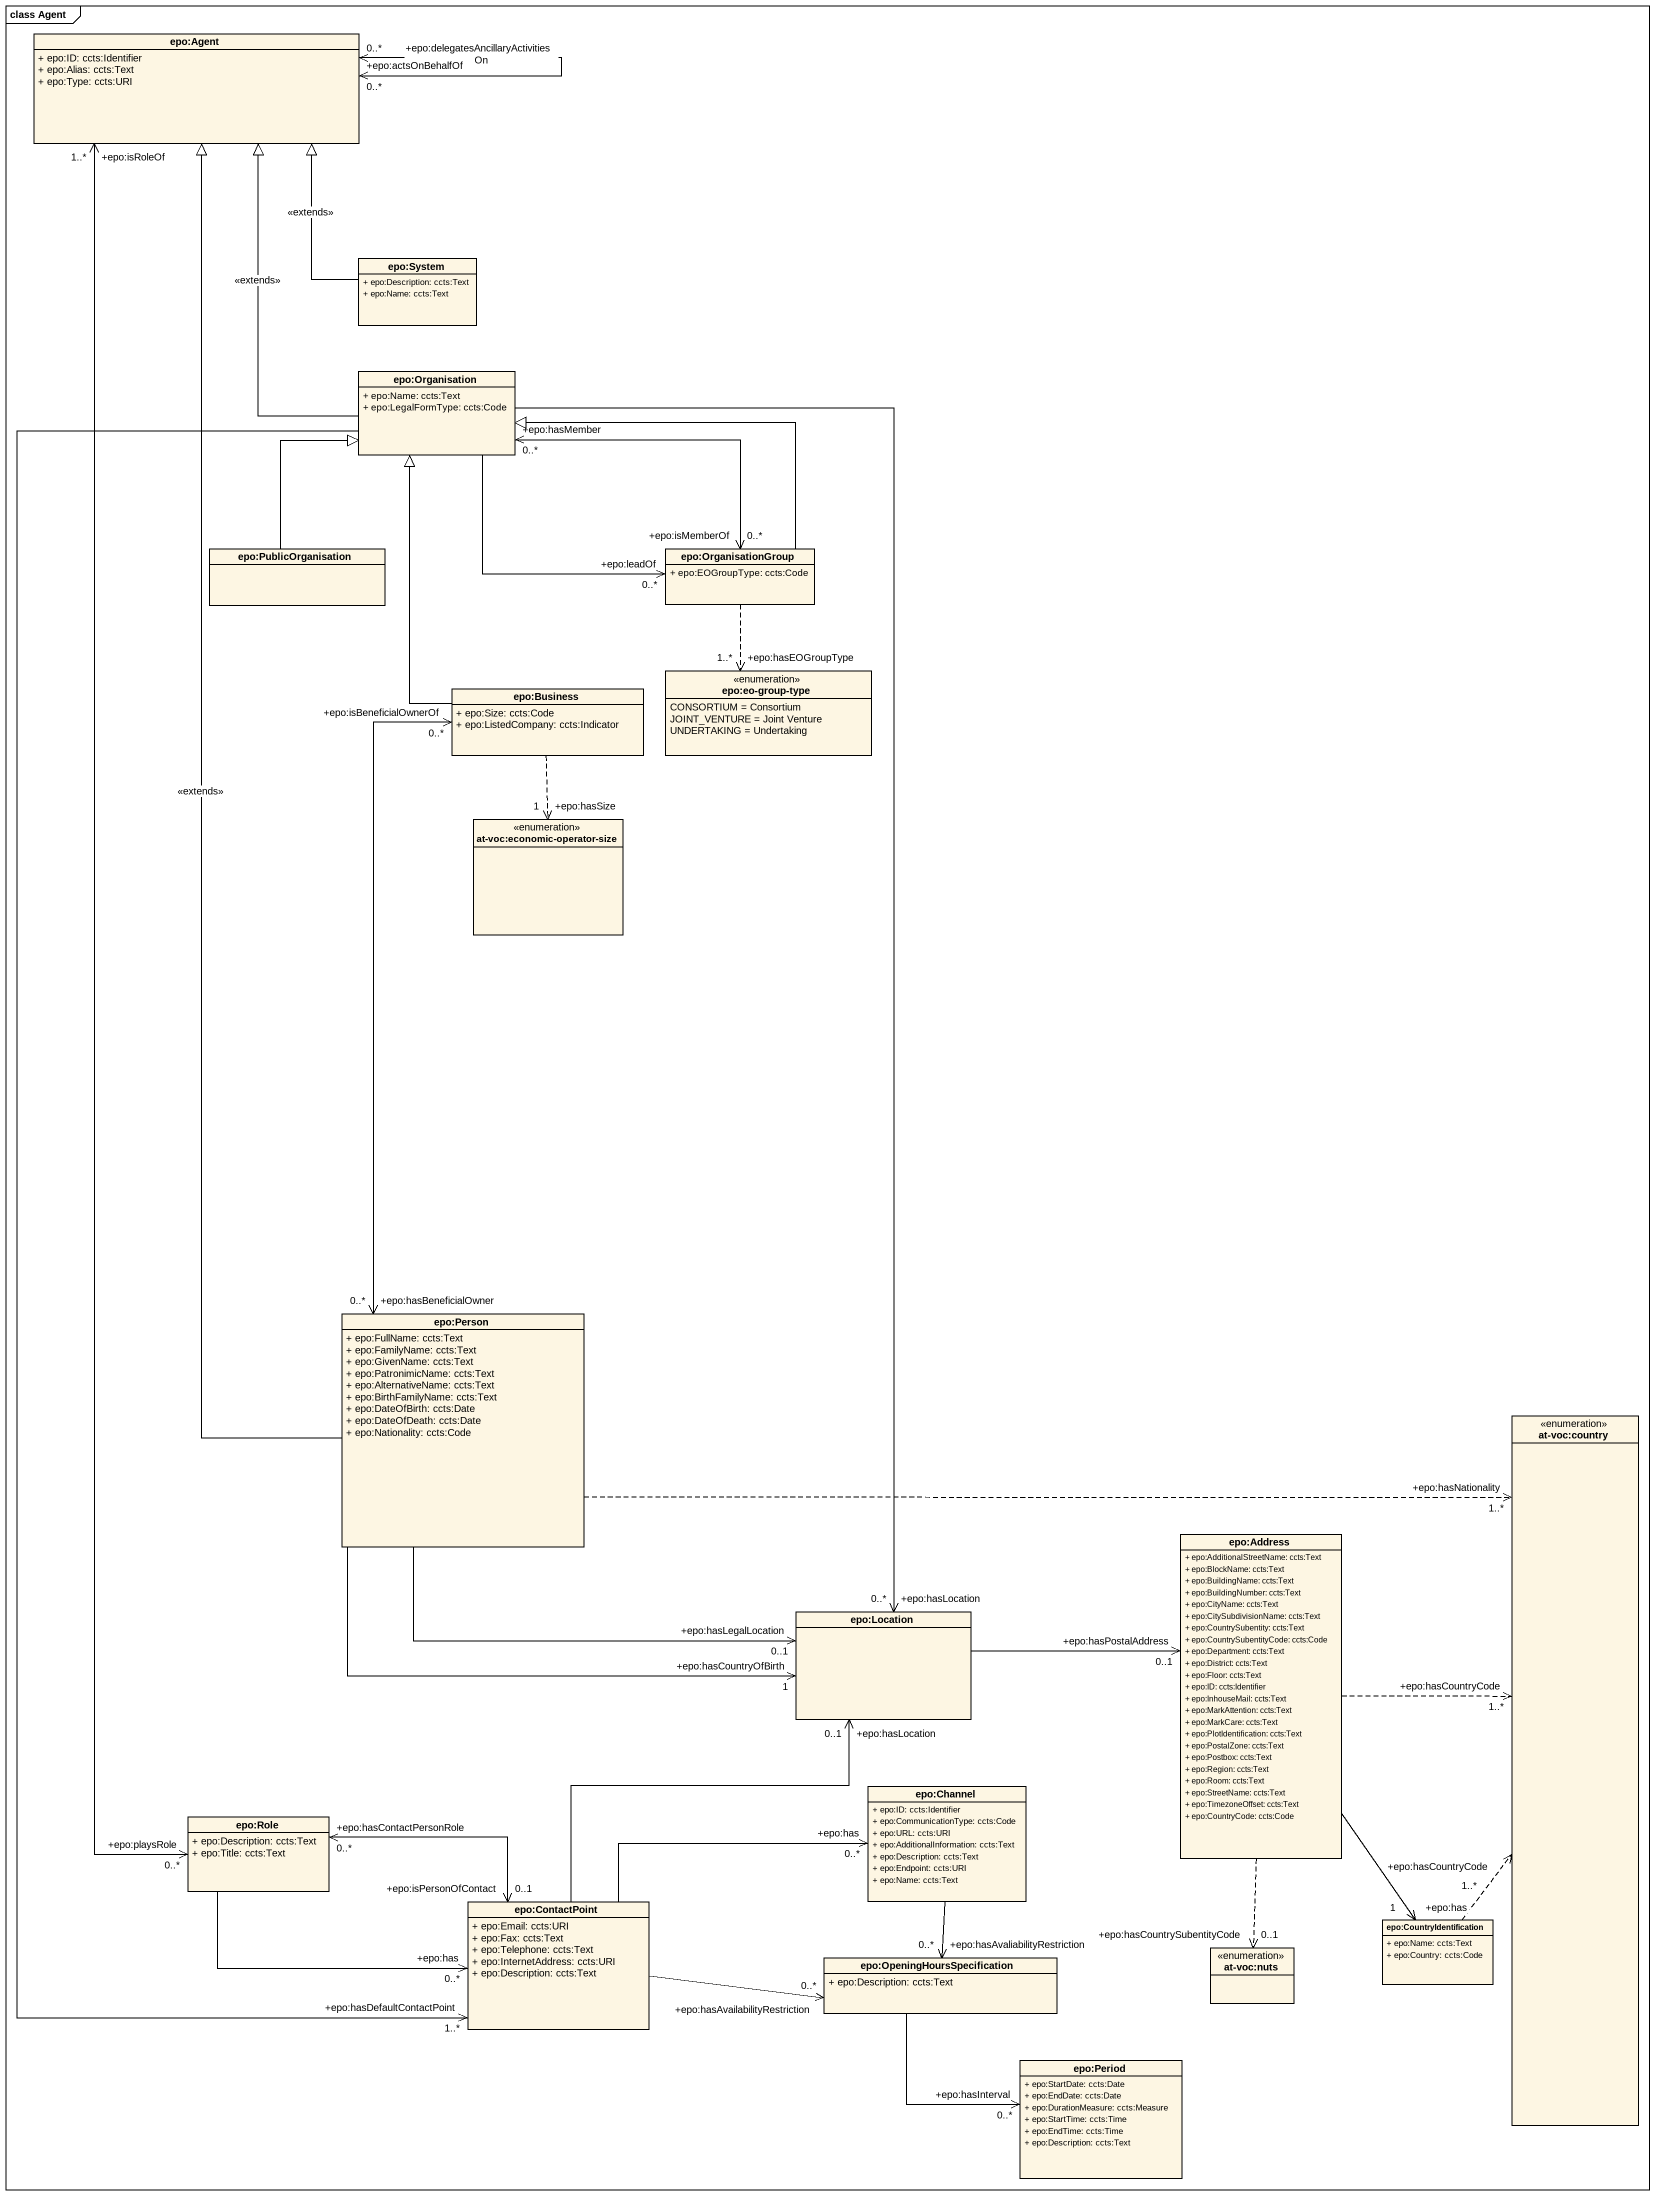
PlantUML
@startuml
mainframe class Agent
hide circle
hide empty members
skinparam classAttributeIconSize 0
class "epo:Agent" as epo_Agent {
  + epo:ID: ccts:Identifier
  + epo:Alias: ccts:Text
  + epo:Type: ccts:URI
}
class "epo:System" as epo_System {
  + epo:Description: ccts:Text
  + epo:Name: ccts:Text
}
class "epo:Organisation" as epo_Organisation {
  + epo:Name: ccts:Text
  + epo:LegalFormType: ccts:Code
}
class "epo:PublicOrganisation" as epo_PublicOrganisation
class "epo:OrganisationGroup" as epo_OrganisationGroup {
  + epo:EOGroupType: ccts:Code
}
class "epo:Business" as epo_Business {
  + epo:Size: ccts:Code
  + epo:ListedCompany: ccts:Indicator
}
enum "epo:eo-group-type" as epo_eo_group_type {
  CONSORTIUM = Consortium
  JOINT_VENTURE = Joint Venture
  UNDERTAKING = Undertaking
}
enum "at-voc:economic-operator-size" as at_voc_economic_operator
class "epo:Person" as epo_Person {
  + epo:FullName: ccts:Text
  + epo:FamilyName: ccts:Text
  + epo:GivenName: ccts:Text
  + epo:PatronimicName: ccts:Text
  + epo:AlternativeName: ccts:Text
  + epo:BirthFamilyName: ccts:Text
  + epo:DateOfBirth: ccts:Date
  + epo:DateOfDeath: ccts:Date
  + epo:Nationality: ccts:Code
}
enum "at-voc:country" as at_voc_country
class "epo:Address" as epo_Address {
  + epo:AdditionalStreetName: ccts:Text
  + epo:BlockName: ccts:Text
  + epo:BuildingName: ccts:Text
  + epo:BuildingNumber: ccts:Text
  + epo:CityName: ccts:Text
  + epo:CitySubdivisionName: ccts:Text
  + epo:CountrySubentity: ccts:Text
  + epo:CountrySubentityCode: ccts:Code
  + epo:Department: ccts:Text
  + epo:District: ccts:Text
  + epo:Floor: ccts:Text
  + epo:ID: ccts:Identifier
  + epo:InhouseMail: ccts:Text
  + epo:MarkAttention: ccts:Text
  + epo:MarkCare: ccts:Text
  + epo:PlotIdentification: ccts:Text
  + epo:PostalZone: ccts:Text
  + epo:Postbox: ccts:Text
  + epo:Region: ccts:Text
  + epo:Room: ccts:Text
  + epo:StreetName: ccts:Text
  + epo:TimezoneOffset: ccts:Text
  + epo:CountryCode: ccts:Code
}
class "epo:Location" as epo_Location
class "epo:Channel" as epo_Channel {
  + epo:ID: ccts:Identifier
  + epo:CommunicationType: ccts:Code
  + epo:URL: ccts:URI
  + epo:AdditionalInformation: ccts:Text
  + epo:Description: ccts:Text
  + epo:Endpoint: ccts:URI
  + epo:Name: ccts:Text
}
class "epo:Role" as epo_Role {
  + epo:Description: ccts:Text
  + epo:Title: ccts:Text
}
class "epo:ContactPoint" as epo_ContactPoint {
  + epo:Email: ccts:URI
  + epo:Fax: ccts:Text
  + epo:Telephone: ccts:Text
  + epo:InternetAddress: ccts:URI
  + epo:Description: ccts:Text
}
enum "at-voc:nuts" as at_voc_nuts
class "epo:CountryIdentification" as epo_CountryIdentification {
  + epo:Name: ccts:Text
  + epo:Country: ccts:Code
}
class "epo:OpeningHoursSpecification" as epo_OpeningHoursSpecificatio {
  + epo:Description: ccts:Text
}
class "epo:Period" as epo_Period {
  + epo:StartDate: ccts:Date
  + epo:EndDate: ccts:Date
  + epo:DurationMeasure: ccts:Measure
  + epo:StartTime: ccts:Time
  + epo:EndTime: ccts:Time
  + epo:Description: ccts:Text
}
epo_Agent "+epo:actsOnBehalfOf\n0..*" <--> "+epo:delegatesAncillaryActivitiesOn\n0..*" epo_Agent
epo_Agent "+epo:isRoleOf\n1..*" <--> "+epo:playsRole\n0..*" epo_Role
epo_System -up-|> epo_Agent : <<extends>>
epo_Organisation -up-|> epo_Agent : <<extends>>
epo_Organisation "+epo:hasMember\n0..*" <-right-> "+epo:isMemberOf\n0..*" epo_OrganisationGroup
epo_Organisation -right-> "+epo:leadOf\n0..*" epo_OrganisationGroup
epo_Organisation --> "+epo:hasLocation\n0..*" epo_Location
epo_Organisation --> "+epo:hasDefaultContactPoint\n1..*" epo_ContactPoint
epo_PublicOrganisation -up-|> epo_Organisation
epo_OrganisationGroup -left-|> epo_Organisation
epo_OrganisationGroup ..> "+epo:hasEOGroupType\n1..*" epo_eo_group_type
epo_Business -up-|> epo_Organisation
epo_Business ..> "+epo:hasSize\n1" at_voc_economic_operator
epo_Business "+epo:isBeneficialOwnerOf\n0..*" <--> "+epo:hasBeneficialOwner\n0..*" epo_Person
epo_Person -up-|> epo_Agent : <<extends>>
epo_Person .right.> "+epo:hasNationality\n1..*" at_voc_country
epo_Person -right-> "+epo:hasCountryOfBirth\n1" epo_Location
epo_Person -right-> "+epo:hasLegalLocation\n0..1" epo_Location
epo_Address .right.> "+epo:hasCountryCode\n1..*" at_voc_country
epo_Address ..> "+epo:hasCountrySubentityCode\n0..1" at_voc_nuts
epo_Address --> "+epo:has\n1" epo_CountryIdentification
epo_Location -right-> "+epo:hasPostalAddress\n0..1" epo_Address
epo_Channel --> "+epo:hasAvaliabilityRestriction\n0..*" epo_OpeningHoursSpecificatio
epo_Role -right-> "+epo:has\n0..*" epo_ContactPoint
epo_ContactPoint -up-> "+epo:hasLocation\n0..1" epo_Location
epo_ContactPoint -right-> "+epo:has\n0..*" epo_Channel
epo_ContactPoint "+epo:isPersonOfContact\n0..1" <-left-> "+epo:hasContactPersonRole\n0..*" epo_Role
epo_ContactPoint -right-> "+epo:hasAvailabilityRestriction\n0..*" epo_OpeningHoursSpecificatio
epo_CountryIdentification .up.> "+epo:hasCountryCode\n1..*" at_voc_country
epo_OpeningHoursSpecificatio --> "+epo:hasInterval\n0..*" epo_Period
@enduml
